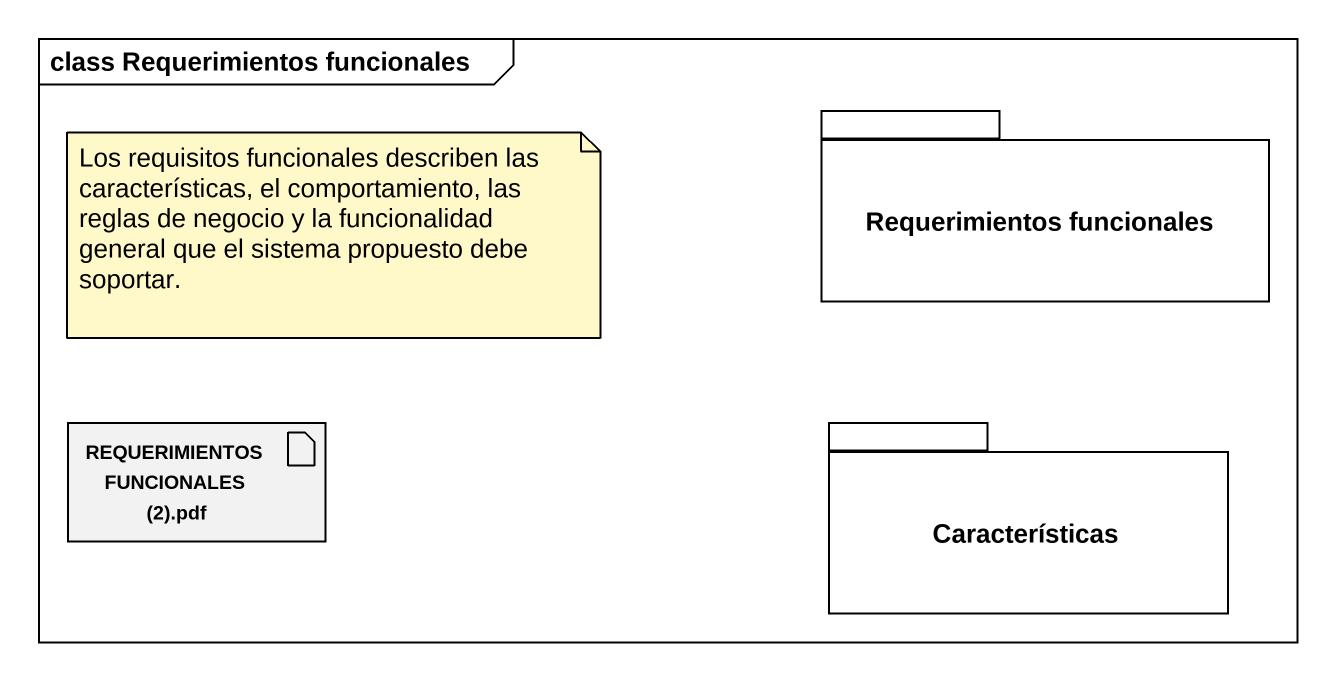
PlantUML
@startuml
mainframe class Requerimientos funcionales
package "Requerimientos funcionales" as Requerimientos_funcionales {
}
artifact "REQUERIMIENTOS FUNCIONALES (2).pdf" as REQUERIMIENTOS_FUNCIONALES
package Características {
}
note as N1
  Los requisitos funcionales describen las características, el comportamiento, las reglas de negocio y la funcionalidad general que el sistema propuesto debe soportar.
end note
@enduml
